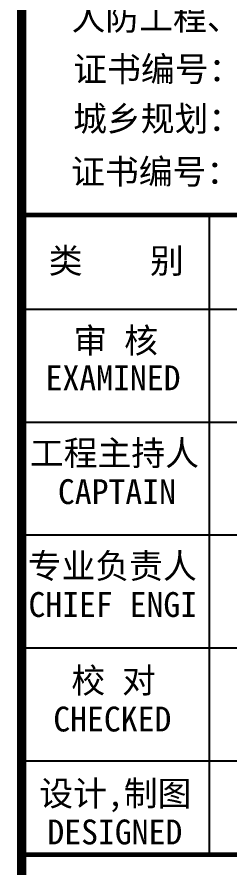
# Model space of a CAD drawing. Extents: x 32461 to 372567, y -698896 to 182569.
# Drawn here: x 175135 to 178509, y -102208 to -88710 of the extents above; entities that cross this region are included whole.
import ezdxf

# ---------------------------------------------------------------- set-up
doc = ezdxf.new("R2010")
doc.units = 0
doc.header["$LTSCALE"] = 1000
doc.header["$MEASUREMENT"] = 0
doc.layers.add('图框', color=4, linetype='CONTINUOUS')
doc.styles.add('STYLE-黑体', font='simhei.ttf')
doc.styles.add('黑体', font='simhei.ttf', dxfattribs={"width": 0.6, "height": 4.3})

msp = doc.modelspace()

# ---------------------------------------------------------------- linework, layer by layer
at = {"layer": '图框', "color": 0}
for p, q in [((175209.2, -93348.9), (184223.1, -93348.9)), ((175209.2, -93348.9), (184223.1, -93348.9)), ((175209.2, -95141.7), (184223.1, -95141.7)), ((175209.2, -96934.5), (184223.1, -96934.5)), ((175209.2, -98727.3), (184223.1, -98727.3)), ((175209.2, -100520.1), (184223.1, -100520.1))]:
    msp.add_line(p, q, dxfattribs=at)
at = {"layer": '图框', "color": 4, "const_width": 147.9}
msp.add_lwpolyline([(175209.2, -78727.8), (184223.1, -78727.8), (184223.1, -138727.8), (175209.2, -138727.8)], close=True, dxfattribs=at)
at = {"layer": '图框', "color": 0, "const_width": 75}
msp.add_lwpolyline([(175209.2, -91854.9), (184223.1, -91854.9), (184223.1, -107093.7), (175209.2, -107093.7)], close=True, dxfattribs=at)
at = {"layer": '图框', "color": 0}
for points in [[(178197.2, -93348.9), (178197.2, -91854.9)], [(178197.2, -102014.1), (178197.2, -93348.9)]]:
    msp.add_lwpolyline(points, dxfattribs=at)
at = {"layer": '图框', "color": 0, "const_width": 75}
msp.add_lwpolyline([(175209.2, -102014.1), (184223.1, -102014.1)], dxfattribs=at)

# ---------------------------------------------------------------- texts
at = {"layer": '图框', "color": 4, "style": '黑体'}
for s, height, p in [('人防工程、送变电工程：乙级', 394.416, (176003.2, -88917.9)), ('证书编号：A234013245', 394.416, (176031.1, -89734.1)), ('城乡规划：', 394.42, (176028.2, -90522.1)), ('证书编号：皖 城规编(162037)', 394.416, (175996.7, -91362.3))]:
    msp.add_text(s, height=height, dxfattribs=at).set_placement(p)
at = {"layer": '图框', "color": 0, "style": 'STYLE-黑体'}
for s, p in [('类    别 ', (175640.1, -92777.7)), ('审 核', (176034.2, -94044.8)), ('EXAMINED ', (175590.7, -94637.1)), ('工程主持人', (175340.3, -95831.6)), ('CAPTAIN', (175786.5, -96444.2)), ('专业负责人', (175306.7, -97624.4)), ('CHIEF ENGI', (175318.3, -98237)), ('校 对', (176000.7, -99443.4)), ('CHECKED  ', (175712.9, -100056)), ('设计,制图', (175490.3, -101236.2)), ('DESIGNED ', (175619.3, -101848.8))]:
    msp.add_text(s, height=394.42, dxfattribs=at).set_placement(p)

doc.saveas('drawing.dxf')
